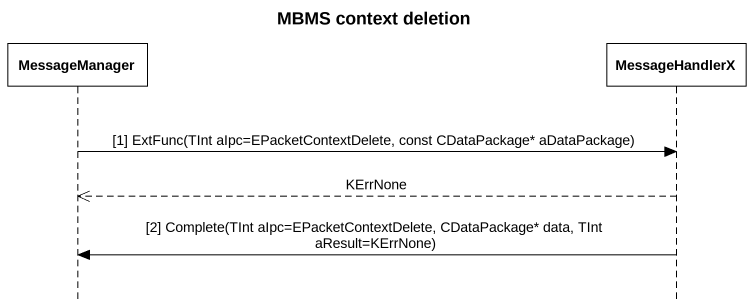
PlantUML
@startuml
title MBMS context deletion
hide footbox
participant MessageManager
participant MessageHandlerX

MessageManager -> MessageHandlerX : [1] ExtFunc(TInt aIpc=EPacketContextDelete, const CDataPackage* aDataPackage)
MessageHandlerX -->> MessageManager : KErrNone
MessageHandlerX -> MessageManager : [2] Complete(TInt aIpc=EPacketContextDelete, CDataPackage* data, TInt aResult=KErrNone)
@enduml
